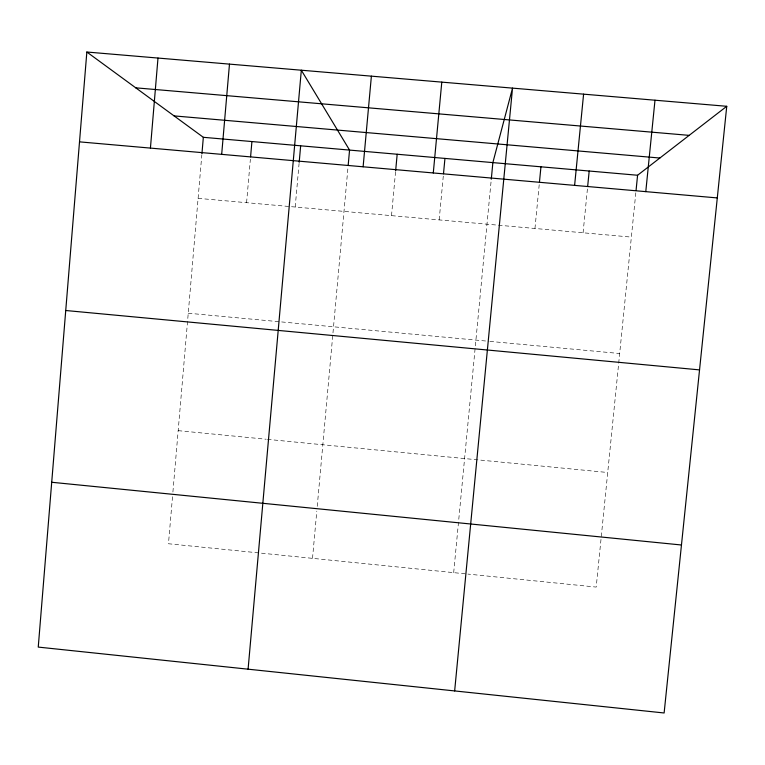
<?xml version="1.0" encoding="UTF-8"?>
<svg xmlns="http://www.w3.org/2000/svg" width="765" height="765" viewBox="0 0 765 765"><rect width="100%" height="100%" fill="white"/><g stroke="black" fill="none" stroke-linecap="round" stroke-linejoin="round"><path stroke-width="0.57" stroke-dasharray="3.83 2.87" d="M172.508 496.724L168.472 543.752L466.707 573.96M172.909 492.019L201.826 154.912M246.579 202.677L250.375 159.187M295.204 207.028L299.086 163.471M312.512 558.345L316.806 511.106M317.236 506.382L347.951 167.774M391.508 215.644L395.648 170.777M439.167 219.909L443.394 174.975M453.683 572.641L491.293 179.192M534.955 228.477L539.335 183.409M583.083 232.79L587.424 188.84M635.82 192.761L596.203 587.08L467.893 574.085M198.106 198.345L631.364 237.102M188.247 313.22L488.73 341.286M489.887 341.391L619.669 353.516M178.168 430.657L266.22 439.234M267.396 439.349L607.716 472.502"/><path stroke-width="1.15" d="M86.847 52.02L38.25 647.094L664.125 712.98L726.75 106.297L86.847 52.02L203.337 137.308L637.58 175.252L726.75 106.297M150.428 148.094L157.992 58.054M201.931 153.736L203.337 137.308M221.678 154.358L229.481 64.117M250.585 156.835L251.915 141.554M248.09 669.184L301.324 70.217L349.557 150.083L348.171 165.412M299.192 162.295L300.655 145.809M363.117 166.799L371.388 76.156M395.648 170.777L397.178 154.243M433.286 172.966L441.788 82.132M443.499 173.789L444.943 158.422M491.293 179.192L492.87 162.61L512.521 88.128L454.649 690.929M539.449 182.223L540.951 166.808M574.611 185.388L583.59 94.152M587.663 186.469L589.184 171.025M636.059 190.428L637.58 175.252M645.784 191.642L654.993 100.215M135.749 87.832L689.16 135.367M174.095 115.898L659.851 158.03M79.512 141.86L717.293 197.925M65.733 310.504L699.545 369.887M51.714 482.266L681.472 544.996"/></g></svg>
